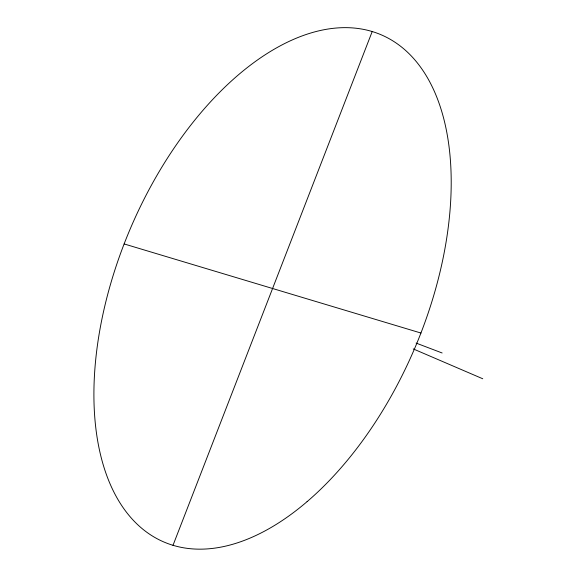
<?xml version="1.0" encoding="UTF-8"?>
<svg xmlns="http://www.w3.org/2000/svg" width="577" height="577" viewBox="0 0 577 577"><rect width="100%" height="100%" fill="white"/><g stroke="black" fill="none" stroke-linecap="round" stroke-linejoin="round"><path stroke-width="0.87" d="M172.985 545.373L372.172 31.627M124.163 243.948L420.994 333.052M416.104 343.084L442.126 352.98M413.24 348.912L482.747 378.764M307.101 501.637A275.893 154.268 -66.8 0 0 407.196 51.908A275.893 154.268 -66.8 0 0 103.449 311.948A275.893 154.268 -66.8 0 0 307.101 501.637"/></g></svg>
